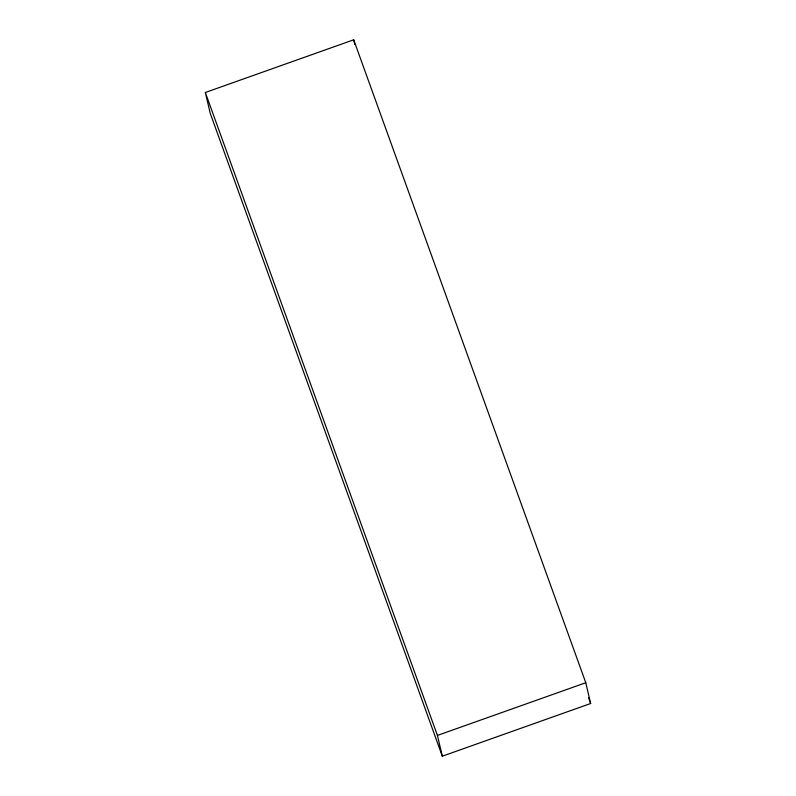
<?xml version="1.0" encoding="UTF-8"?>
<svg xmlns="http://www.w3.org/2000/svg" width="796" height="796" viewBox="0 0 796 796"><rect width="100%" height="100%" fill="white"/><g stroke="black" fill="none" stroke-linecap="round" stroke-linejoin="round"><path stroke-width="1.19" d="M205.348 92.495L353.693 39.8L585.786 682.729L590.652 703.505L442.307 756.2L210.214 113.271L205.348 92.495L437.432 735.424L442.307 756.2M437.432 735.424L585.786 682.729M588.543 697.664L590.652 703.505M353.693 39.8L354.777 44.417"/></g></svg>
